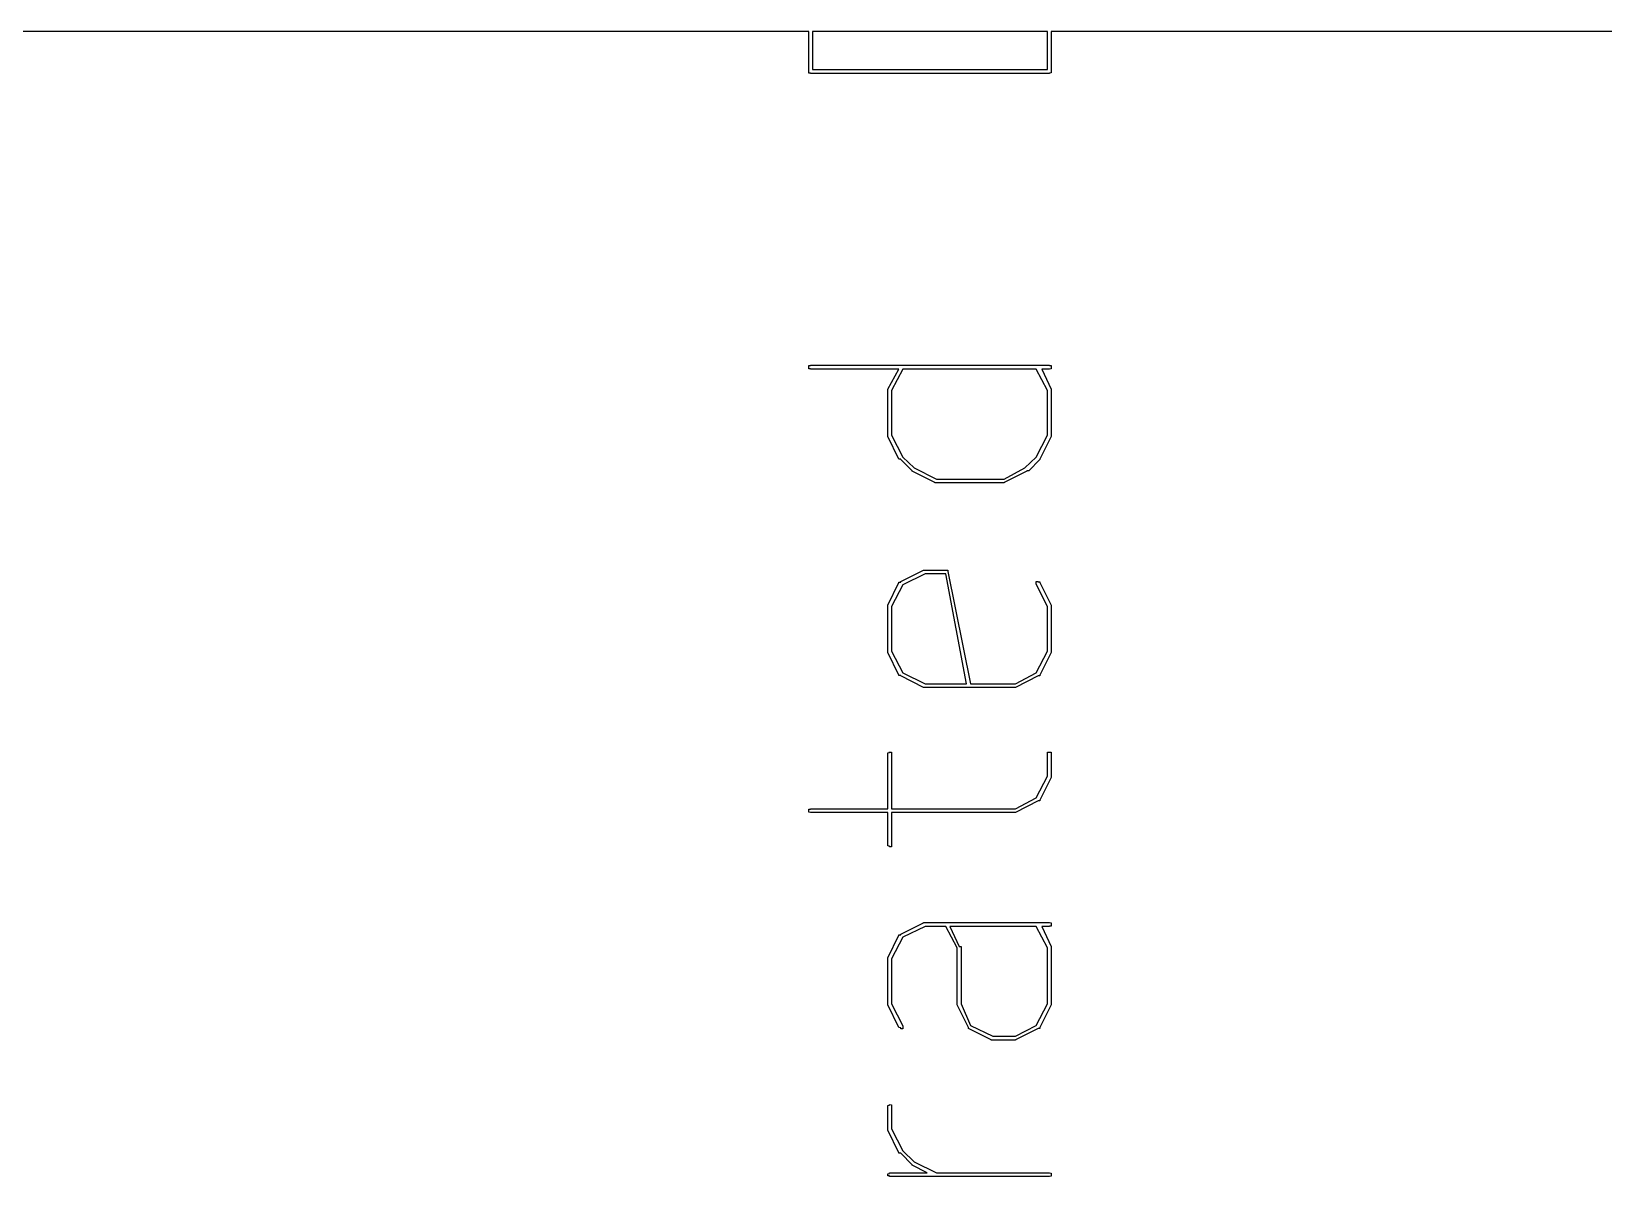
# Model space of a CAD drawing. Extents: x 18 to 369, y 6 to 139.
# Drawn here: x 296.967 to 297.804, y 41.186 to 41.795 of the extents above; entities that cross this region are included whole.
import ezdxf

# ---------------------------------------------------------------- set-up
doc = ezdxf.new("R2010")
doc.units = 0
doc.layers.add('BLACK', color=7, linetype='CONTINUOUS')

msp = doc.modelspace()

# ---------------------------------------------------------------- linework, layer by layer
at = {"layer": 'BLACK', "linetype": 'CONTINUOUS'}
for p, q in [((297.381, 41.795), (292.449, 41.7951)), ((297.381, 41.7738), (297.381, 41.795)), ((297.508, 41.795), (297.383, 41.795)), ((297.383, 41.795), (297.383, 41.7748)), ((297.508, 41.7748), (297.508, 41.795)), ((305.3, 41.795), (297.51, 41.795)), ((297.51, 41.795), (297.51, 41.7738)), ((297.381, 41.7736), (297.381, 41.7738)), ((297.381, 41.7734), (297.381, 41.7736)), ((297.381, 41.7733), (297.381, 41.7734)), ((297.381, 41.7734), (297.381, 41.7734)), ((297.381, 41.7731), (297.381, 41.7733)), ((297.381, 41.7733), (297.381, 41.7733)), ((297.381, 41.773), (297.381, 41.7731)), ((297.382, 41.7729), (297.381, 41.773)), ((297.381, 41.773), (297.381, 41.773)), ((297.381, 41.773), (297.381, 41.773)), ((297.382, 41.7728), (297.382, 41.7729)), ((297.509, 41.7728), (297.382, 41.7728)), ((297.382, 41.7728), (297.382, 41.7728)), ((297.382, 41.7728), (297.382, 41.7728)), ((297.382, 41.7728), (297.382, 41.7728)), ((297.382, 41.7728), (297.382, 41.7728)), ((297.382, 41.7728), (297.382, 41.7728)), ((297.383, 41.7748), (297.508, 41.7748)), ((297.51, 41.7731), (297.509, 41.773)), ((297.509, 41.773), (297.509, 41.7729)), ((297.509, 41.7729), (297.509, 41.7729)), ((297.509, 41.7729), (297.509, 41.7729)), ((297.509, 41.7729), (297.509, 41.7729)), ((297.509, 41.7729), (297.509, 41.7729)), ((297.509, 41.7729), (297.509, 41.7728)), ((297.509, 41.7728), (297.509, 41.7728)), ((297.509, 41.7728), (297.509, 41.7728)), ((297.509, 41.7728), (297.509, 41.7728)), ((297.509, 41.7728), (297.509, 41.7728)), ((297.51, 41.7738), (297.51, 41.7737)), ((297.51, 41.7737), (297.51, 41.7736)), ((297.51, 41.7736), (297.51, 41.7734)), ((297.51, 41.7734), (297.51, 41.7732)), ((297.51, 41.7732), (297.51, 41.7731)), ((297.51, 41.7732), (297.51, 41.7732)), ((297.51, 41.7732), (297.51, 41.7732)), ((297.51, 41.7731), (297.51, 41.7731)), ((297.381, 41.6174), (297.382, 41.6175)), ((297.381, 41.6173), (297.381, 41.6174)), ((297.381, 41.6171), (297.381, 41.6173)), ((297.381, 41.617), (297.381, 41.6171)), ((297.381, 41.6168), (297.381, 41.617)), ((297.381, 41.6166), (297.381, 41.6168)), ((297.381, 41.6164), (297.381, 41.6166)), ((297.381, 41.6162), (297.381, 41.6164)), ((297.381, 41.616), (297.381, 41.6162)), ((297.381, 41.6159), (297.381, 41.616)), ((297.381, 41.6157), (297.381, 41.6159)), ((297.382, 41.6157), (297.381, 41.6157)), ((297.382, 41.6175), (297.382, 41.6176)), ((297.382, 41.6176), (297.382, 41.6176)), ((297.382, 41.6176), (297.509, 41.6176)), ((297.382, 41.6156), (297.382, 41.6157)), ((297.429, 41.6156), (297.382, 41.6156)), ((297.382, 41.6156), (297.382, 41.6156)), ((297.423, 41.6049), (297.429, 41.6156)), ((297.431, 41.6156), (297.425, 41.6042)), ((297.502, 41.6156), (297.431, 41.6156)), ((297.508, 41.6042), (297.502, 41.6156)), ((297.509, 41.6156), (297.505, 41.6156)), ((297.505, 41.6156), (297.51, 41.6049)), ((297.509, 41.6176), (297.509, 41.6175)), ((297.509, 41.6175), (297.509, 41.6175)), ((297.509, 41.6175), (297.51, 41.6174)), ((297.51, 41.6157), (297.509, 41.6156)), ((297.509, 41.6156), (297.509, 41.6156)), ((297.509, 41.6156), (297.509, 41.6156)), ((297.51, 41.6174), (297.51, 41.6173)), ((297.51, 41.6173), (297.51, 41.6171)), ((297.51, 41.6171), (297.51, 41.6169)), ((297.51, 41.6169), (297.51, 41.6168)), ((297.51, 41.6168), (297.51, 41.6166)), ((297.51, 41.6166), (297.51, 41.6164)), ((297.51, 41.6164), (297.51, 41.6162)), ((297.51, 41.6162), (297.51, 41.616)), ((297.51, 41.616), (297.51, 41.6159)), ((297.51, 41.6159), (297.51, 41.6157)), ((297.423, 41.6048), (297.423, 41.6049)), ((297.423, 41.6049), (297.423, 41.6049)), ((297.423, 41.6049), (297.423, 41.6049)), ((297.423, 41.6047), (297.423, 41.6048)), ((297.423, 41.6046), (297.423, 41.6047)), ((297.423, 41.6047), (297.423, 41.6047)), ((297.423, 41.6047), (297.423, 41.6047)), ((297.423, 41.6045), (297.423, 41.6046)), ((297.423, 41.5803), (297.423, 41.6045)), ((297.423, 41.6045), (297.423, 41.6045)), ((297.423, 41.6045), (297.423, 41.6045)), ((297.425, 41.6042), (297.425, 41.5805)), ((297.508, 41.5805), (297.508, 41.6042)), ((297.51, 41.6049), (297.51, 41.6049)), ((297.51, 41.6049), (297.51, 41.6049)), ((297.51, 41.6049), (297.51, 41.6049)), ((297.51, 41.6049), (297.51, 41.6048)), ((297.51, 41.6048), (297.51, 41.6047)), ((297.51, 41.6047), (297.51, 41.6047)), ((297.51, 41.6047), (297.51, 41.6047)), ((297.51, 41.6047), (297.51, 41.6046)), ((297.51, 41.6046), (297.51, 41.6045)), ((297.51, 41.6045), (297.51, 41.6045)), ((297.51, 41.6045), (297.51, 41.6045)), ((297.51, 41.6045), (297.51, 41.5803)), ((297.423, 41.5802), (297.423, 41.5803)), ((297.423, 41.5803), (297.423, 41.5803)), ((297.423, 41.5801), (297.423, 41.5802)), ((297.423, 41.5802), (297.423, 41.5802)), ((297.423, 41.58), (297.423, 41.5801)), ((297.423, 41.5801), (297.423, 41.5801)), ((297.423, 41.5799), (297.423, 41.58)), ((297.423, 41.58), (297.423, 41.58)), ((297.423, 41.5798), (297.423, 41.5799)), ((297.423, 41.5799), (297.423, 41.5799)), ((297.423, 41.5799), (297.423, 41.5799)), ((297.429, 41.5677), (297.423, 41.5798)), ((297.425, 41.5805), (297.431, 41.5688)), ((297.502, 41.5688), (297.508, 41.5805)), ((297.51, 41.5798), (297.504, 41.5677)), ((297.51, 41.5803), (297.51, 41.5802)), ((297.51, 41.5802), (297.51, 41.5802)), ((297.51, 41.5802), (297.51, 41.5801)), ((297.51, 41.5801), (297.51, 41.5801)), ((297.51, 41.5801), (297.51, 41.58)), ((297.51, 41.58), (297.51, 41.58)), ((297.51, 41.58), (297.51, 41.58)), ((297.51, 41.58), (297.51, 41.5799)), ((297.51, 41.5799), (297.51, 41.5799)), ((297.51, 41.5799), (297.51, 41.5798)), ((297.429, 41.5676), (297.429, 41.5677)), ((297.429, 41.5677), (297.429, 41.5677)), ((297.43, 41.5676), (297.429, 41.5676)), ((297.43, 41.5675), (297.43, 41.5676)), ((297.43, 41.5676), (297.43, 41.5676)), ((297.436, 41.5614), (297.43, 41.5675)), ((297.43, 41.5675), (297.43, 41.5675)), ((297.431, 41.5688), (297.437, 41.563)), ((297.436, 41.5613), (297.436, 41.5614)), ((297.436, 41.5614), (297.436, 41.5614)), ((297.436, 41.5614), (297.436, 41.5614)), ((297.436, 41.5612), (297.436, 41.5613)), ((297.436, 41.5613), (297.436, 41.5613)), ((297.436, 41.5613), (297.436, 41.5613)), ((297.436, 41.5613), (297.436, 41.5613)), ((297.448, 41.5552), (297.436, 41.5612)), ((297.437, 41.563), (297.449, 41.5571)), ((297.485, 41.5571), (297.496, 41.563)), ((297.497, 41.5612), (297.485, 41.5552)), ((297.496, 41.563), (297.502, 41.5688)), ((297.498, 41.5614), (297.497, 41.5614)), ((297.497, 41.5614), (297.497, 41.5613)), ((297.497, 41.5613), (297.497, 41.5613)), ((297.497, 41.5613), (297.497, 41.5613)), ((297.497, 41.5613), (297.497, 41.5612)), ((297.504, 41.5675), (297.498, 41.5614)), ((297.498, 41.5614), (297.498, 41.5614)), ((297.504, 41.5677), (297.504, 41.5677)), ((297.504, 41.5677), (297.504, 41.5677)), ((297.504, 41.5677), (297.504, 41.5676)), ((297.504, 41.5676), (297.504, 41.5676)), ((297.504, 41.5676), (297.504, 41.5676)), ((297.504, 41.5676), (297.504, 41.5675)), ((297.504, 41.5675), (297.504, 41.5675)), ((297.448, 41.5551), (297.448, 41.5552)), ((297.448, 41.5552), (297.448, 41.5552)), ((297.448, 41.5552), (297.448, 41.5552)), ((297.448, 41.5552), (297.448, 41.5552)), ((297.485, 41.5551), (297.448, 41.5551)), ((297.448, 41.5551), (297.448, 41.5551)), ((297.448, 41.5551), (297.448, 41.5551)), ((297.448, 41.5551), (297.448, 41.5551)), ((297.448, 41.5551), (297.448, 41.5551)), ((297.448, 41.5551), (297.448, 41.5551)), ((297.448, 41.5551), (297.448, 41.5551)), ((297.449, 41.5571), (297.485, 41.5571)), ((297.485, 41.5552), (297.485, 41.5552)), ((297.485, 41.5552), (297.485, 41.5552)), ((297.485, 41.5552), (297.485, 41.5552)), ((297.485, 41.5552), (297.485, 41.5551)), ((297.485, 41.5551), (297.485, 41.5551)), ((297.485, 41.5551), (297.485, 41.5551)), ((297.485, 41.5551), (297.485, 41.5551)), ((297.485, 41.5551), (297.485, 41.5551)), ((297.485, 41.5551), (297.485, 41.5551)), ((297.485, 41.5551), (297.485, 41.5551)), ((297.485, 41.5551), (297.485, 41.5551)), ((297.43, 41.5026), (297.442, 41.5086)), ((297.43, 41.5025), (297.43, 41.5026)), ((297.43, 41.5024), (297.43, 41.5025)), ((297.43, 41.5025), (297.43, 41.5025)), ((297.43, 41.5025), (297.43, 41.5025)), ((297.43, 41.5025), (297.43, 41.5025)), ((297.443, 41.5067), (297.431, 41.5009)), ((297.442, 41.5086), (297.442, 41.5087)), ((297.442, 41.5087), (297.442, 41.5087)), ((297.442, 41.5087), (297.442, 41.5087)), ((297.442, 41.5087), (297.442, 41.5087)), ((297.442, 41.5087), (297.442, 41.5087)), ((297.442, 41.5087), (297.442, 41.5087)), ((297.442, 41.5087), (297.442, 41.5087)), ((297.442, 41.5087), (297.442, 41.5087)), ((297.442, 41.5087), (297.455, 41.5087)), ((297.442, 41.5086), (297.442, 41.5086)), ((297.442, 41.5086), (297.442, 41.5086)), ((297.442, 41.5086), (297.442, 41.5086)), ((297.454, 41.5067), (297.443, 41.5067)), ((297.465, 41.4482), (297.454, 41.5067)), ((297.455, 41.5087), (297.455, 41.5087)), ((297.455, 41.5087), (297.455, 41.5087)), ((297.455, 41.5087), (297.455, 41.5087)), ((297.455, 41.5087), (297.455, 41.5087)), ((297.455, 41.5087), (297.455, 41.5087)), ((297.455, 41.5087), (297.455, 41.5086)), ((297.455, 41.5086), (297.455, 41.5086)), ((297.455, 41.5086), (297.455, 41.5086)), ((297.455, 41.5086), (297.455, 41.5086)), ((297.455, 41.5086), (297.455, 41.5085)), ((297.455, 41.5085), (297.455, 41.5084)), ((297.455, 41.5084), (297.455, 41.5084)), ((297.455, 41.5084), (297.455, 41.5083)), ((297.455, 41.5083), (297.455, 41.5083)), ((297.455, 41.5083), (297.455, 41.5083)), ((297.455, 41.5083), (297.455, 41.5083)), ((297.455, 41.5083), (297.455, 41.5082)), ((297.455, 41.5082), (297.455, 41.5081)), ((297.455, 41.5081), (297.455, 41.5081)), ((297.455, 41.5081), (297.455, 41.5081)), ((297.455, 41.5081), (297.455, 41.508)), ((297.455, 41.508), (297.455, 41.5079)), ((297.455, 41.5079), (297.467, 41.4482)), ((297.502, 41.5025), (297.502, 41.5026)), ((297.502, 41.5026), (297.503, 41.5026)), ((297.502, 41.5023), (297.502, 41.5025)), ((297.503, 41.5026), (297.503, 41.5027)), ((297.503, 41.5027), (297.503, 41.5027)), ((297.503, 41.5027), (297.503, 41.5026)), ((297.503, 41.5026), (297.503, 41.5025)), ((297.503, 41.5025), (297.504, 41.5024)), ((297.423, 41.49), (297.429, 41.5021)), ((297.431, 41.5009), (297.425, 41.4893)), ((297.429, 41.5021), (297.429, 41.5022)), ((297.429, 41.5022), (297.43, 41.5022)), ((297.429, 41.5021), (297.429, 41.5021)), ((297.429, 41.5021), (297.429, 41.5021)), ((297.43, 41.5023), (297.43, 41.5024)), ((297.43, 41.5024), (297.43, 41.5024)), ((297.43, 41.5024), (297.43, 41.5024)), ((297.43, 41.5022), (297.43, 41.5023)), ((297.43, 41.5023), (297.43, 41.5023)), ((297.43, 41.5023), (297.43, 41.5023)), ((297.502, 41.5022), (297.502, 41.5023)), ((297.502, 41.502), (297.502, 41.5022)), ((297.502, 41.5018), (297.502, 41.502)), ((297.502, 41.5016), (297.502, 41.5018)), ((297.502, 41.5014), (297.502, 41.5016)), ((297.502, 41.5012), (297.502, 41.5014)), ((297.508, 41.4893), (297.502, 41.5012)), ((297.502, 41.5012), (297.502, 41.5012)), ((297.504, 41.5024), (297.504, 41.5023)), ((297.504, 41.5023), (297.504, 41.5021)), ((297.504, 41.5021), (297.51, 41.49)), ((297.423, 41.4899), (297.423, 41.49)), ((297.423, 41.49), (297.423, 41.49)), ((297.423, 41.49), (297.423, 41.49)), ((297.423, 41.4898), (297.423, 41.4899)), ((297.423, 41.4897), (297.423, 41.4898)), ((297.423, 41.4898), (297.423, 41.4898)), ((297.423, 41.4898), (297.423, 41.4898)), ((297.423, 41.4896), (297.423, 41.4897)), ((297.423, 41.4654), (297.423, 41.4896)), ((297.423, 41.4896), (297.423, 41.4896)), ((297.423, 41.4896), (297.423, 41.4896)), ((297.425, 41.4893), (297.425, 41.4656)), ((297.508, 41.4656), (297.508, 41.4893)), ((297.51, 41.49), (297.51, 41.49)), ((297.51, 41.49), (297.51, 41.49)), ((297.51, 41.49), (297.51, 41.49)), ((297.51, 41.49), (297.51, 41.4899)), ((297.51, 41.4899), (297.51, 41.4898)), ((297.51, 41.4898), (297.51, 41.4898)), ((297.51, 41.4898), (297.51, 41.4898)), ((297.51, 41.4898), (297.51, 41.4897)), ((297.51, 41.4897), (297.51, 41.4896)), ((297.51, 41.4896), (297.51, 41.4896)), ((297.51, 41.4896), (297.51, 41.4896)), ((297.51, 41.4896), (297.51, 41.4654)), ((297.423, 41.4653), (297.423, 41.4654)), ((297.423, 41.4654), (297.423, 41.4654)), ((297.423, 41.4652), (297.423, 41.4653)), ((297.423, 41.4653), (297.423, 41.4653)), ((297.423, 41.4651), (297.423, 41.4652)), ((297.423, 41.4652), (297.423, 41.4652)), ((297.423, 41.465), (297.423, 41.4651)), ((297.423, 41.4651), (297.423, 41.4651)), ((297.423, 41.4649), (297.423, 41.465)), ((297.423, 41.465), (297.423, 41.465)), ((297.429, 41.4528), (297.423, 41.4649)), ((297.423, 41.4649), (297.423, 41.4649)), ((297.425, 41.4656), (297.431, 41.454)), ((297.502, 41.454), (297.508, 41.4656)), ((297.51, 41.4649), (297.504, 41.4528)), ((297.51, 41.4654), (297.51, 41.4653)), ((297.51, 41.4653), (297.51, 41.4653)), ((297.51, 41.4653), (297.51, 41.4652)), ((297.51, 41.4652), (297.51, 41.4652)), ((297.51, 41.4652), (297.51, 41.4651)), ((297.51, 41.4651), (297.51, 41.4651)), ((297.51, 41.4651), (297.51, 41.465)), ((297.51, 41.465), (297.51, 41.465)), ((297.51, 41.465), (297.51, 41.465)), ((297.51, 41.465), (297.51, 41.4649)), ((297.429, 41.4527), (297.429, 41.4528)), ((297.429, 41.4528), (297.429, 41.4528)), ((297.429, 41.4528), (297.429, 41.4528)), ((297.43, 41.4527), (297.429, 41.4527)), ((297.43, 41.4526), (297.43, 41.4527)), ((297.43, 41.4527), (297.43, 41.4527)), ((297.43, 41.4525), (297.43, 41.4526)), ((297.43, 41.4526), (297.43, 41.4526)), ((297.43, 41.4524), (297.43, 41.4525)), ((297.43, 41.4525), (297.43, 41.4525)), ((297.43, 41.4525), (297.43, 41.4525)), ((297.43, 41.4525), (297.43, 41.4525)), ((297.442, 41.4463), (297.43, 41.4524)), ((297.43, 41.4524), (297.43, 41.4524)), ((297.43, 41.4524), (297.43, 41.4524)), ((297.43, 41.4524), (297.43, 41.4524)), ((297.431, 41.454), (297.443, 41.4482)), ((297.491, 41.4482), (297.502, 41.454)), ((297.503, 41.4524), (297.491, 41.4463)), ((297.504, 41.4525), (297.503, 41.4524)), ((297.503, 41.4524), (297.503, 41.4524)), ((297.503, 41.4524), (297.503, 41.4524)), ((297.503, 41.4524), (297.503, 41.4524)), ((297.504, 41.4528), (297.504, 41.4528)), ((297.504, 41.4528), (297.504, 41.4528)), ((297.504, 41.4528), (297.504, 41.4528)), ((297.504, 41.4528), (297.504, 41.4527)), ((297.504, 41.4527), (297.504, 41.4527)), ((297.504, 41.4527), (297.504, 41.4526)), ((297.504, 41.4526), (297.504, 41.4526)), ((297.504, 41.4526), (297.504, 41.4526)), ((297.504, 41.4526), (297.504, 41.4525)), ((297.504, 41.4525), (297.504, 41.4525)), ((297.504, 41.4525), (297.504, 41.4525)), ((297.442, 41.4462), (297.442, 41.4463)), ((297.442, 41.4463), (297.442, 41.4463)), ((297.442, 41.4463), (297.442, 41.4463)), ((297.442, 41.4463), (297.442, 41.4463)), ((297.442, 41.4463), (297.442, 41.4463)), ((297.442, 41.4463), (297.442, 41.4463)), ((297.442, 41.4463), (297.442, 41.4463)), ((297.442, 41.4463), (297.442, 41.4463)), ((297.467, 41.4462), (297.442, 41.4462)), ((297.442, 41.4462), (297.442, 41.4462)), ((297.442, 41.4462), (297.442, 41.4462)), ((297.443, 41.4482), (297.465, 41.4482)), ((297.467, 41.4482), (297.491, 41.4482)), ((297.491, 41.4462), (297.467, 41.4462)), ((297.467, 41.4462), (297.467, 41.4462)), ((297.467, 41.4462), (297.467, 41.4462)), ((297.491, 41.4463), (297.491, 41.4463)), ((297.491, 41.4463), (297.491, 41.4463)), ((297.491, 41.4463), (297.491, 41.4463)), ((297.491, 41.4463), (297.491, 41.4463)), ((297.491, 41.4463), (297.491, 41.4463)), ((297.491, 41.4463), (297.491, 41.4463)), ((297.491, 41.4463), (297.491, 41.4463)), ((297.491, 41.4463), (297.491, 41.4462)), ((297.491, 41.4462), (297.491, 41.4462)), ((297.491, 41.4462), (297.491, 41.4462)), ((297.491, 41.4462), (297.491, 41.4462)), ((297.423, 41.4115), (297.424, 41.4117)), ((297.423, 41.4113), (297.423, 41.4115)), ((297.423, 41.4112), (297.423, 41.4113)), ((297.423, 41.411), (297.423, 41.4112)), ((297.423, 41.3817), (297.423, 41.411)), ((297.424, 41.4119), (297.424, 41.412)), ((297.424, 41.412), (297.424, 41.4119)), ((297.424, 41.4118), (297.424, 41.4119)), ((297.424, 41.4119), (297.424, 41.4119)), ((297.424, 41.4119), (297.425, 41.4119)), ((297.424, 41.4117), (297.424, 41.4118)), ((297.425, 41.4119), (297.425, 41.4118)), ((297.425, 41.4118), (297.425, 41.4117)), ((297.425, 41.4117), (297.425, 41.4115)), ((297.425, 41.4115), (297.425, 41.4113)), ((297.425, 41.4113), (297.425, 41.4111)), ((297.425, 41.4111), (297.425, 41.411)), ((297.425, 41.411), (297.425, 41.3817)), ((297.508, 41.4118), (297.509, 41.4119)), ((297.508, 41.4117), (297.508, 41.4118)), ((297.508, 41.4115), (297.508, 41.4117)), ((297.508, 41.4113), (297.508, 41.4115)), ((297.508, 41.4112), (297.508, 41.4113)), ((297.508, 41.411), (297.508, 41.4112)), ((297.508, 41.3991), (297.508, 41.411)), ((297.509, 41.4119), (297.509, 41.412)), ((297.509, 41.412), (297.509, 41.4119)), ((297.509, 41.4119), (297.509, 41.4119)), ((297.509, 41.4119), (297.51, 41.4118)), ((297.509, 41.4119), (297.509, 41.4119)), ((297.51, 41.4118), (297.51, 41.4117)), ((297.51, 41.4117), (297.51, 41.4115)), ((297.51, 41.4115), (297.51, 41.4113)), ((297.51, 41.4113), (297.51, 41.4111)), ((297.51, 41.4111), (297.51, 41.411)), ((297.51, 41.411), (297.51, 41.3988)), ((297.502, 41.3875), (297.508, 41.3991)), ((297.51, 41.3984), (297.504, 41.3863)), ((297.51, 41.3988), (297.51, 41.3988)), ((297.51, 41.3988), (297.51, 41.3988)), ((297.51, 41.3988), (297.51, 41.3987)), ((297.51, 41.3987), (297.51, 41.3986)), ((297.51, 41.3986), (297.51, 41.3986)), ((297.51, 41.3986), (297.51, 41.3986)), ((297.51, 41.3986), (297.51, 41.3985)), ((297.51, 41.3985), (297.51, 41.3985)), ((297.51, 41.3985), (297.51, 41.3984)), ((297.51, 41.3984), (297.51, 41.3984)), ((297.491, 41.3817), (297.502, 41.3875)), ((297.503, 41.3859), (297.491, 41.3798)), ((297.504, 41.386), (297.503, 41.3859)), ((297.503, 41.3859), (297.503, 41.3859)), ((297.503, 41.3859), (297.503, 41.3859)), ((297.503, 41.3859), (297.503, 41.3859)), ((297.504, 41.3863), (297.504, 41.3863)), ((297.504, 41.3863), (297.504, 41.3863)), ((297.504, 41.3863), (297.504, 41.3863)), ((297.504, 41.3863), (297.504, 41.3862)), ((297.504, 41.3862), (297.504, 41.3861)), ((297.504, 41.3861), (297.504, 41.3861)), ((297.504, 41.3861), (297.504, 41.3861)), ((297.504, 41.3861), (297.504, 41.386)), ((297.504, 41.386), (297.504, 41.386)), ((297.504, 41.386), (297.504, 41.386)), ((297.504, 41.386), (297.504, 41.386)), ((297.381, 41.3815), (297.382, 41.3816)), ((297.381, 41.3814), (297.381, 41.3815)), ((297.381, 41.3813), (297.381, 41.3814)), ((297.381, 41.3811), (297.381, 41.3813)), ((297.381, 41.3809), (297.381, 41.3811)), ((297.381, 41.3807), (297.381, 41.3809)), ((297.381, 41.3805), (297.381, 41.3807)), ((297.381, 41.3803), (297.381, 41.3805)), ((297.381, 41.3802), (297.381, 41.3803)), ((297.381, 41.38), (297.381, 41.3802)), ((297.381, 41.3799), (297.381, 41.38)), ((297.382, 41.3798), (297.381, 41.3799)), ((297.382, 41.3816), (297.382, 41.3817)), ((297.382, 41.3817), (297.382, 41.3817)), ((297.382, 41.3817), (297.423, 41.3817)), ((297.382, 41.3797), (297.382, 41.3798)), ((297.423, 41.3797), (297.382, 41.3797)), ((297.382, 41.3797), (297.382, 41.3797)), ((297.423, 41.3626), (297.423, 41.3797)), ((297.425, 41.3817), (297.491, 41.3817)), ((297.491, 41.3797), (297.425, 41.3797)), ((297.425, 41.3797), (297.425, 41.3626)), ((297.491, 41.3798), (297.491, 41.3798)), ((297.491, 41.3798), (297.491, 41.3798)), ((297.491, 41.3798), (297.491, 41.3798)), ((297.491, 41.3798), (297.491, 41.3798)), ((297.491, 41.3798), (297.491, 41.3797)), ((297.491, 41.3797), (297.491, 41.3797)), ((297.491, 41.3797), (297.491, 41.3797)), ((297.491, 41.3797), (297.491, 41.3797)), ((297.491, 41.3797), (297.491, 41.3797)), ((297.491, 41.3797), (297.491, 41.3797)), ((297.491, 41.3797), (297.491, 41.3797)), ((297.423, 41.3624), (297.423, 41.3626)), ((297.423, 41.3622), (297.423, 41.3624)), ((297.423, 41.362), (297.423, 41.3622)), ((297.424, 41.3619), (297.423, 41.362)), ((297.424, 41.3617), (297.424, 41.3619)), ((297.424, 41.3616), (297.424, 41.3617)), ((297.425, 41.3616), (297.424, 41.3616)), ((297.424, 41.3616), (297.424, 41.3616)), ((297.424, 41.3616), (297.424, 41.3616)), ((297.424, 41.3616), (297.424, 41.3616)), ((297.425, 41.3626), (297.425, 41.3624)), ((297.425, 41.3624), (297.425, 41.3622)), ((297.425, 41.3622), (297.425, 41.362)), ((297.425, 41.362), (297.425, 41.3619)), ((297.425, 41.3619), (297.425, 41.3617)), ((297.425, 41.3617), (297.425, 41.3616)), ((297.43, 41.3151), (297.442, 41.3211)), ((297.443, 41.3192), (297.431, 41.3134)), ((297.442, 41.3211), (297.442, 41.3212)), ((297.442, 41.3212), (297.442, 41.3212)), ((297.442, 41.3212), (297.442, 41.3212)), ((297.442, 41.3212), (297.442, 41.3212)), ((297.442, 41.3212), (297.442, 41.3212)), ((297.442, 41.3212), (297.442, 41.3212)), ((297.442, 41.3212), (297.442, 41.3212)), ((297.442, 41.3212), (297.442, 41.3212)), ((297.442, 41.3212), (297.442, 41.3212)), ((297.442, 41.3212), (297.509, 41.3212)), ((297.442, 41.3211), (297.442, 41.3211)), ((297.442, 41.3211), (297.442, 41.3211)), ((297.454, 41.3192), (297.443, 41.3192)), ((297.46, 41.3079), (297.454, 41.3192)), ((297.456, 41.3192), (297.461, 41.3086)), ((297.502, 41.3192), (297.456, 41.3192)), ((297.508, 41.3079), (297.502, 41.3192)), ((297.509, 41.3192), (297.505, 41.3192)), ((297.505, 41.3192), (297.51, 41.3086)), ((297.509, 41.3212), (297.509, 41.3212)), ((297.509, 41.3212), (297.51, 41.3211)), ((297.509, 41.3212), (297.509, 41.3212)), ((297.51, 41.3194), (297.509, 41.3193)), ((297.509, 41.3193), (297.509, 41.3193)), ((297.509, 41.3193), (297.509, 41.3192)), ((297.51, 41.3211), (297.51, 41.3209)), ((297.51, 41.3209), (297.51, 41.3208)), ((297.51, 41.3208), (297.51, 41.3206)), ((297.51, 41.3206), (297.51, 41.3204)), ((297.51, 41.3204), (297.51, 41.3202)), ((297.51, 41.3202), (297.51, 41.32)), ((297.51, 41.32), (297.51, 41.3198)), ((297.51, 41.3198), (297.51, 41.3197)), ((297.51, 41.3197), (297.51, 41.3195)), ((297.51, 41.3195), (297.51, 41.3194)), ((297.423, 41.3025), (297.429, 41.3146)), ((297.431, 41.3134), (297.425, 41.3019)), ((297.429, 41.3146), (297.429, 41.3147)), ((297.429, 41.3147), (297.429, 41.3147)), ((297.429, 41.3147), (297.429, 41.3147)), ((297.429, 41.3147), (297.43, 41.3147)), ((297.43, 41.315), (297.43, 41.3151)), ((297.43, 41.3151), (297.43, 41.3151)), ((297.43, 41.3151), (297.43, 41.3151)), ((297.43, 41.3149), (297.43, 41.315)), ((297.43, 41.315), (297.43, 41.315)), ((297.43, 41.315), (297.43, 41.315)), ((297.43, 41.315), (297.43, 41.315)), ((297.43, 41.3148), (297.43, 41.3149)), ((297.43, 41.3147), (297.43, 41.3148)), ((297.43, 41.3148), (297.43, 41.3148)), ((297.43, 41.3148), (297.43, 41.3148)), ((297.423, 41.3024), (297.423, 41.3025)), ((297.423, 41.3025), (297.423, 41.3025)), ((297.423, 41.3025), (297.423, 41.3025)), ((297.423, 41.3023), (297.423, 41.3024)), ((297.423, 41.3024), (297.423, 41.3024)), ((297.423, 41.3022), (297.423, 41.3023)), ((297.423, 41.3023), (297.423, 41.3023)), ((297.423, 41.3021), (297.423, 41.3022)), ((297.423, 41.3022), (297.423, 41.3022)), ((297.423, 41.2779), (297.423, 41.3021)), ((297.423, 41.3021), (297.423, 41.3021)), ((297.425, 41.3019), (297.425, 41.2781)), ((297.46, 41.2779), (297.46, 41.3079)), ((297.461, 41.3086), (297.461, 41.3086)), ((297.461, 41.3086), (297.461, 41.3085)), ((297.461, 41.3085), (297.461, 41.3085)), ((297.461, 41.3085), (297.462, 41.3085)), ((297.462, 41.3085), (297.462, 41.3084)), ((297.462, 41.3084), (297.462, 41.3084)), ((297.462, 41.3084), (297.462, 41.3083)), ((297.462, 41.3083), (297.462, 41.3083)), ((297.462, 41.3083), (297.462, 41.3082)), ((297.462, 41.3082), (297.462, 41.3082)), ((297.462, 41.3082), (297.462, 41.3081)), ((297.462, 41.3081), (297.462, 41.2781)), ((297.508, 41.2781), (297.508, 41.3079)), ((297.51, 41.3086), (297.51, 41.3086)), ((297.51, 41.3086), (297.51, 41.3085)), ((297.51, 41.3085), (297.51, 41.3085)), ((297.51, 41.3085), (297.51, 41.3085)), ((297.51, 41.3085), (297.51, 41.3084)), ((297.51, 41.3084), (297.51, 41.3084)), ((297.51, 41.3084), (297.51, 41.3083)), ((297.51, 41.3083), (297.51, 41.3083)), ((297.51, 41.3083), (297.51, 41.3082)), ((297.51, 41.3082), (297.51, 41.3082)), ((297.51, 41.3082), (297.51, 41.3081)), ((297.51, 41.3081), (297.51, 41.2779)), ((297.423, 41.2778), (297.423, 41.2779)), ((297.423, 41.2779), (297.423, 41.2779)), ((297.423, 41.2777), (297.423, 41.2778)), ((297.423, 41.2778), (297.423, 41.2778)), ((297.423, 41.2776), (297.423, 41.2777)), ((297.423, 41.2777), (297.423, 41.2777)), ((297.423, 41.2777), (297.423, 41.2777)), ((297.423, 41.2775), (297.423, 41.2776)), ((297.429, 41.2654), (297.423, 41.2775)), ((297.423, 41.2775), (297.423, 41.2775)), ((297.423, 41.2775), (297.423, 41.2775)), ((297.423, 41.2775), (297.423, 41.2775)), ((297.425, 41.2781), (297.431, 41.2663)), ((297.46, 41.2778), (297.46, 41.2779)), ((297.46, 41.2779), (297.46, 41.2779)), ((297.46, 41.2777), (297.46, 41.2778)), ((297.46, 41.2778), (297.46, 41.2778)), ((297.46, 41.2776), (297.46, 41.2777)), ((297.46, 41.2777), (297.46, 41.2777)), ((297.46, 41.2777), (297.46, 41.2777)), ((297.46, 41.2775), (297.46, 41.2776)), ((297.466, 41.2654), (297.46, 41.2775)), ((297.46, 41.2775), (297.46, 41.2775)), ((297.46, 41.2775), (297.46, 41.2775)), ((297.46, 41.2775), (297.46, 41.2775)), ((297.462, 41.2781), (297.467, 41.2666)), ((297.502, 41.2666), (297.508, 41.2781)), ((297.51, 41.2775), (297.504, 41.2654)), ((297.51, 41.2779), (297.51, 41.2779)), ((297.51, 41.2779), (297.51, 41.2778)), ((297.51, 41.2778), (297.51, 41.2778)), ((297.51, 41.2778), (297.51, 41.2777)), ((297.51, 41.2777), (297.51, 41.2777)), ((297.51, 41.2777), (297.51, 41.2776)), ((297.51, 41.2776), (297.51, 41.2776)), ((297.51, 41.2776), (297.51, 41.2775)), ((297.51, 41.2775), (297.51, 41.2775)), ((297.51, 41.2775), (297.51, 41.2775)), ((297.43, 41.2652), (297.429, 41.2654)), ((297.43, 41.2651), (297.43, 41.2652)), ((297.43, 41.2649), (297.43, 41.2651)), ((297.43, 41.2648), (297.43, 41.2649)), ((297.43, 41.2649), (297.43, 41.2649)), ((297.431, 41.2648), (297.43, 41.2648)), ((297.43, 41.2648), (297.43, 41.2648)), ((297.431, 41.2663), (297.431, 41.2662)), ((297.431, 41.2662), (297.431, 41.2661)), ((297.431, 41.2661), (297.431, 41.2659)), ((297.431, 41.2659), (297.431, 41.2657)), ((297.431, 41.2657), (297.431, 41.2655)), ((297.431, 41.2655), (297.431, 41.2653)), ((297.431, 41.2653), (297.431, 41.2651)), ((297.431, 41.2651), (297.431, 41.265)), ((297.431, 41.265), (297.431, 41.2649)), ((297.431, 41.2649), (297.431, 41.2648)), ((297.466, 41.2653), (297.466, 41.2654)), ((297.466, 41.2652), (297.466, 41.2653)), ((297.466, 41.2653), (297.466, 41.2653)), ((297.466, 41.2653), (297.466, 41.2653)), ((297.466, 41.2651), (297.466, 41.2652)), ((297.466, 41.2652), (297.466, 41.2652)), ((297.466, 41.2652), (297.466, 41.2652)), ((297.466, 41.265), (297.466, 41.2651)), ((297.466, 41.2651), (297.466, 41.2651)), ((297.466, 41.2649), (297.466, 41.265)), ((297.466, 41.265), (297.466, 41.265)), ((297.466, 41.265), (297.466, 41.265)), ((297.478, 41.2589), (297.466, 41.2649)), ((297.466, 41.2649), (297.466, 41.2649)), ((297.466, 41.2649), (297.466, 41.2649)), ((297.466, 41.2649), (297.466, 41.2649)), ((297.467, 41.2666), (297.479, 41.2608)), ((297.479, 41.2608), (297.491, 41.2608)), ((297.491, 41.2608), (297.502, 41.2666)), ((297.503, 41.2649), (297.491, 41.2589)), ((297.504, 41.265), (297.503, 41.265)), ((297.503, 41.265), (297.503, 41.2649)), ((297.503, 41.2649), (297.503, 41.2649)), ((297.503, 41.2649), (297.503, 41.2649)), ((297.504, 41.2654), (297.504, 41.2653)), ((297.504, 41.2653), (297.504, 41.2653)), ((297.504, 41.2653), (297.504, 41.2653)), ((297.504, 41.2653), (297.504, 41.2652)), ((297.504, 41.2652), (297.504, 41.2652)), ((297.504, 41.2652), (297.504, 41.2652)), ((297.504, 41.2652), (297.504, 41.2652)), ((297.504, 41.2652), (297.504, 41.2651)), ((297.504, 41.2651), (297.504, 41.265)), ((297.504, 41.265), (297.504, 41.265)), ((297.504, 41.265), (297.504, 41.265)), ((297.478, 41.2588), (297.478, 41.2589)), ((297.478, 41.2589), (297.478, 41.2589)), ((297.479, 41.2588), (297.478, 41.2588)), ((297.478, 41.2588), (297.478, 41.2588)), ((297.478, 41.2588), (297.478, 41.2588)), ((297.478, 41.2588), (297.478, 41.2588)), ((297.491, 41.2588), (297.479, 41.2588)), ((297.479, 41.2588), (297.479, 41.2588)), ((297.479, 41.2588), (297.479, 41.2588)), ((297.479, 41.2588), (297.479, 41.2588)), ((297.479, 41.2588), (297.479, 41.2588)), ((297.491, 41.2589), (297.491, 41.2589)), ((297.491, 41.2589), (297.491, 41.2589)), ((297.491, 41.2589), (297.491, 41.2588)), ((297.491, 41.2588), (297.491, 41.2588)), ((297.491, 41.2588), (297.491, 41.2588)), ((297.491, 41.2588), (297.491, 41.2588)), ((297.491, 41.2588), (297.491, 41.2588)), ((297.491, 41.2588), (297.491, 41.2588)), ((297.491, 41.2588), (297.491, 41.2588)), ((297.491, 41.2588), (297.491, 41.2588)), ((297.491, 41.2588), (297.491, 41.2588)), ((297.423, 41.224), (297.424, 41.2242)), ((297.423, 41.2239), (297.423, 41.224)), ((297.423, 41.2237), (297.423, 41.2239)), ((297.423, 41.2235), (297.423, 41.2237)), ((297.423, 41.2114), (297.423, 41.2235)), ((297.424, 41.2245), (297.425, 41.2244)), ((297.424, 41.2244), (297.424, 41.2245)), ((297.424, 41.2245), (297.424, 41.2245)), ((297.424, 41.2245), (297.424, 41.2245)), ((297.424, 41.2243), (297.424, 41.2244)), ((297.424, 41.2242), (297.424, 41.2243)), ((297.425, 41.2244), (297.425, 41.2243)), ((297.425, 41.2243), (297.425, 41.2242)), ((297.425, 41.2242), (297.425, 41.224)), ((297.425, 41.224), (297.425, 41.2239)), ((297.425, 41.2239), (297.425, 41.2237)), ((297.425, 41.2237), (297.425, 41.2235)), ((297.425, 41.2235), (297.425, 41.2116)), ((297.423, 41.2113), (297.423, 41.2114)), ((297.423, 41.2112), (297.423, 41.2113)), ((297.423, 41.2113), (297.423, 41.2113)), ((297.423, 41.2113), (297.423, 41.2113)), ((297.423, 41.2111), (297.423, 41.2112)), ((297.423, 41.2112), (297.423, 41.2112)), ((297.423, 41.211), (297.423, 41.2111)), ((297.423, 41.2111), (297.423, 41.2111)), ((297.423, 41.2109), (297.423, 41.211)), ((297.423, 41.211), (297.423, 41.211)), ((297.429, 41.1988), (297.423, 41.2109)), ((297.423, 41.2109), (297.423, 41.2109)), ((297.425, 41.2116), (297.431, 41.1999)), ((297.429, 41.1987), (297.429, 41.1988)), ((297.429, 41.1988), (297.429, 41.1988)), ((297.43, 41.1987), (297.429, 41.1987)), ((297.43, 41.1986), (297.43, 41.1987)), ((297.43, 41.1987), (297.43, 41.1987)), ((297.436, 41.1925), (297.43, 41.1986)), ((297.43, 41.1986), (297.43, 41.1986)), ((297.431, 41.1999), (297.437, 41.1941)), ((297.437, 41.1941), (297.449, 41.1882)), ((297.423, 41.1877), (297.424, 41.1879)), ((297.423, 41.1876), (297.423, 41.1877)), ((297.423, 41.1874), (297.423, 41.1876)), ((297.423, 41.1872), (297.423, 41.1874)), ((297.423, 41.187), (297.423, 41.1872)), ((297.423, 41.1868), (297.423, 41.187)), ((297.423, 41.1866), (297.423, 41.1868)), ((297.424, 41.1865), (297.423, 41.1866)), ((297.424, 41.1881), (297.424, 41.1882)), ((297.424, 41.1882), (297.424, 41.1882)), ((297.424, 41.1882), (297.444, 41.1882)), ((297.424, 41.188), (297.424, 41.1881)), ((297.424, 41.1879), (297.424, 41.188)), ((297.424, 41.1864), (297.424, 41.1865)), ((297.424, 41.1863), (297.424, 41.1864)), ((297.424, 41.1862), (297.424, 41.1863)), ((297.509, 41.1862), (297.424, 41.1862)), ((297.424, 41.1862), (297.424, 41.1862)), ((297.436, 41.1924), (297.436, 41.1925)), ((297.436, 41.1925), (297.436, 41.1925)), ((297.436, 41.1925), (297.436, 41.1925)), ((297.436, 41.1923), (297.436, 41.1924)), ((297.436, 41.1924), (297.436, 41.1924)), ((297.436, 41.1924), (297.436, 41.1924)), ((297.444, 41.1882), (297.436, 41.1923)), ((297.436, 41.1923), (297.436, 41.1923)), ((297.449, 41.1882), (297.509, 41.1882)), ((297.509, 41.1882), (297.509, 41.1882)), ((297.509, 41.1882), (297.509, 41.1881)), ((297.509, 41.1881), (297.51, 41.188)), ((297.51, 41.1864), (297.509, 41.1863)), ((297.509, 41.1863), (297.509, 41.1862)), ((297.509, 41.1862), (297.509, 41.1862)), ((297.51, 41.188), (297.51, 41.1879)), ((297.51, 41.1879), (297.51, 41.1877)), ((297.51, 41.1877), (297.51, 41.1876)), ((297.51, 41.1876), (297.51, 41.1874)), ((297.51, 41.1874), (297.51, 41.1872)), ((297.51, 41.1872), (297.51, 41.187)), ((297.51, 41.187), (297.51, 41.1868)), ((297.51, 41.1868), (297.51, 41.1866)), ((297.51, 41.1866), (297.51, 41.1865)), ((297.51, 41.1865), (297.51, 41.1864))]:
    msp.add_line(p, q, dxfattribs=at)

doc.saveas('drawing.dxf')
